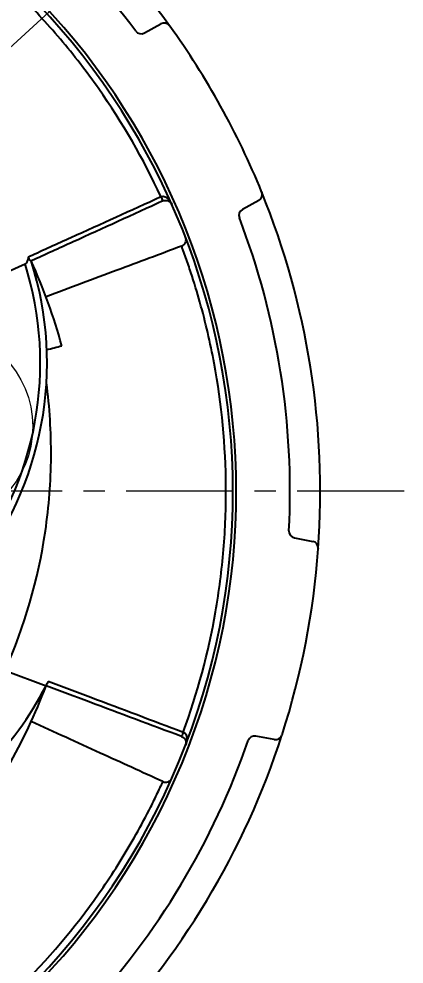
# Model space of a CAD drawing. Header units: millimetres. Extents: x 2517 to 4431, y 863 to 2540.
# Drawn here: x 3373.54 to 3384.98, y 1031.19 to 1059.27 of the extents above; entities that cross this region are included whole.
import ezdxf

# ---------------------------------------------------------------- set-up
doc = ezdxf.new("R2010")
doc.units = ezdxf.units.MM
doc.linetypes.add('CENTER', pattern=[50.8, 31.75, -6.35, 6.35, -6.35])
for name, color, linetype, lineweight in [('中心线', 1, 'CENTER', 9), ('实线', 7, 'Continuous', 25), ('尺寸标注', 2, 'Continuous', 9)]:
    doc.layers.add(name, color=color, linetype=linetype, lineweight=lineweight)
doc.styles.add('st', font='txt.shx')
doc.dimstyles.new('st', dxfattribs={"dimscale": 0.5, "dimtxt": 2.5, "dimasz": 2.5, "dimexe": 1.25, "dimexo": 0, "dimtad": 1, "dimtoh": 1, "dimdsep": 46, "dimtxsty": 'st', "dimcen": 0, "dimclrd": 256, "dimclre": 256, "dimclrt": 3, "dimadec": 3, "dimazin": 2, "dimtfac": 1, "dimtmove": 0, "dimatfit": 1, "dimfxl": 0, "dimlwd": -1, "dimlwe": -1, "dimarcsym": 0})

# ---------------------------------------------------------------- blocks, each defined once
blk = doc.blocks.new('*D357')
at = {"layer": 'Defpoints', "color": 0, "ltscale": 0.1, "transparency": 16777216}
for p in [(3368.84, 1054.359), (3348.937, 1036.114)]:
    blk.add_point(p, dxfattribs=at)
at = {"layer": '尺寸标注', "ltscale": 0.1, "transparency": 16777216}
for p, q in [((3369.762, 1055.203), (3378.157, 1062.899)), ((3378.157, 1062.899), (3381.803, 1062.899)), ((3348.937, 1036.114), (3368.84, 1054.359)), ((3348.016, 1035.27), (3347.094, 1034.425))]:
    blk.add_line(p, q, dxfattribs=at)
for points in [[(3369.621, 1055.357), (3369.903, 1055.05), (3368.84, 1054.359)], [(3347.875, 1035.423), (3348.156, 1035.116), (3348.937, 1036.114)]]:
    blk.add_solid(points, dxfattribs=at)
at = {"layer": '尺寸标注', "color": 3, "ltscale": 0.1, "transparency": 16777216, "insert": (3380.136, 1063.836), "char_height": 1.25, "attachment_point": 5, "style": 'st'}
blk.add_mtext('∅27', dxfattribs=at)
blk = doc.blocks.new('*D376')
at = {"layer": 'Defpoints', "color": 0, "ltscale": 0.1, "transparency": 16777216}
for p in [(3358.889, 1045.236), (3369.565, 1024.189)]:
    blk.add_point(p, dxfattribs=at)
at = {"layer": '尺寸标注', "ltscale": 0.1, "transparency": 16777216}
for p, q in [((3358.889, 1045.236), (3369.565, 1024.189)), ((3370.13, 1023.074), (3371.757, 1019.867)), ((3371.757, 1019.867), (3377.069, 1019.867))]:
    blk.add_line(p, q, dxfattribs=at)
blk.add_solid([(3370.316, 1023.169), (3369.944, 1022.98), (3369.565, 1024.189)], dxfattribs=at)
at = {"layer": '尺寸标注', "color": 3, "ltscale": 0.1, "transparency": 16777216, "insert": (3374.569, 1020.805), "char_height": 1.25, "attachment_point": 5, "style": 'st'}
blk.add_mtext('R23.6', dxfattribs=at)

msp = doc.modelspace()

# ---------------------------------------------------------------- linework, layer by layer
at = {"layer": '中心线', "ltscale": 0.1}
msp.add_line((3384.9778, 1045.2364), (3326.5746, 1045.2364), dxfattribs=at)
at = {"layer": '实线'}
for p, q in [((3377.2666, 1058.8535), (3377.7534, 1059.1233)), ((3380.6622, 1053.8756), (3380.1755, 1053.6057)), ((3372.9032, 1051.6231), (3373.7198, 1051.9953)), ((3381.7199, 1043.8546), (3382.2662, 1043.7484)), ((3373.1262, 1039.9132), (3374.3438, 1039.458)), ((3381.1214, 1037.8586), (3380.575, 1037.9648))]:
    msp.add_line(p, q, dxfattribs=at)
at = {"layer": '实线', "flags": 128}
for points in [[(3378.3706, 1052.5204), (3378.3706, 1052.5204)], [(3377.8151, 1036.6112), (3377.8151, 1036.6112)]]:
    msp.add_lwpolyline(points, dxfattribs=at)
at = {"layer": '实线'}
for centre, radius, start, end in [((3358.8888, 1045.2364), 21.1, 71.98834, 66.01166), ((3358.8888, 1045.2364), 21, 71.98834, 66.01166), ((3358.8888, 1045.2364), 23.6, 35.87237, 62.12763), ((3358.8888, 1045.2364), 22.7, 37.03269, 60.96731), ((3377.8503, 1058.9484), 0.2, 35.87237, 119), ((3358.8888, 1045.2364), 23.6, 22.15701, 35.84299), ((3377.1696, 1059.0284), 0.2, 217.03269, 299), ((3392.6924, 1060.7467), 16.3933, 204.34106, 204.83442), ((3389.5704, 1059.3044), 12.954, 204.22006, 204.84442), ((3380.5653, 1054.0505), 0.2, 299, 22.12763), ((3358.8888, 1045.2364), 23.6, 355.87237, 22.12763), ((3380.2724, 1053.4308), 0.2, 119, 200.96731), ((3358.8888, 1045.2364), 22.7, 357.03269, 20.96731), ((3378.3006, 1052.7077), 0.2, 290.5, 21.05093), ((3364.3736, 1049.0476), 9.8, 321.85641, 17.5048), ((3364.3736, 1049.0476), 10, 321.16078, 17.64538), ((3358.8888, 1045.2364), 16.5, 15.19016, 24.5), ((3381.7581, 1044.0509), 0.2, 177.03269, 259), ((3358.8888, 1045.2364), 23.6, 342.15701, 355.84299), ((3382.2281, 1043.5521), 0.2, 355.87237, 79), ((3365.4621, 1044.0529), 10, 297.33977, 332.64538), ((3358.8888, 1045.2364), 16.5, 330.19016, 339.5), ((3358.8888, 1045.2364), 23.6, 315.87237, 342.12763), ((3393.5238, 1032.3885), 16.1423, 159.33696, 159.838), ((3390.4703, 1033.5117), 12.8885, 159.21868, 159.8462), ((3380.5369, 1037.7685), 0.2, 79, 160.96731), ((3381.1595, 1038.055), 0.2, 259, 342.12763), ((3358.8888, 1045.2364), 22.7, 317.03269, 340.96731), ((3377.898, 1036.7932), 0.2, 245.5, 336.05093)]:
    msp.add_arc(centre, radius, start, end, dxfattribs=at)
for points, knots in [([(3377.7567, 1053.9901), (3377.2406, 1055.1025), (3376.6228, 1056.1759), (3375.5507, 1057.7016), (3375.1692, 1058.1957), (3374.3691, 1059.1414), (3373.9493, 1059.5948), (3372.6333, 1060.8953), (3371.6809, 1061.6828), (3370.1472, 1062.7352), (3369.6183, 1063.0643), (3368.8099, 1063.5186), (3368.5375, 1063.6637), (3368.1248, 1063.872), (3367.9866, 1063.9399), (3367.7785, 1064.0392), (3367.709, 1064.0719), (3367.6219, 1064.1123), (3367.6041, 1064.1206), (3367.5727, 1064.1351), (3367.5589, 1064.1414), (3367.5256, 1064.1567), (3367.5138, 1064.1623), (3367.514, 1064.1627)], [0, 0, 0, 0, 0.25, 0.25, 0.375, 0.375, 0.5, 0.5, 0.75, 0.75, 0.875, 0.875, 0.9375, 0.9375, 0.96875, 0.96875, 0.984375, 0.984375, 0.9882813, 0.9882813, 0.9921875, 0.9921875, 1, 1, 1, 1]), ([(3373.8245, 1052.207), (3373.8352, 1052.2119), (3373.8459, 1052.2167), (3373.8565, 1052.2215), (3374.266, 1052.4071), (3374.6755, 1052.5927), (3375.0849, 1052.7783), (3375.9755, 1053.182), (3376.8659, 1053.5859), (3377.7563, 1053.99)], [-0.0000351814, -0.0000351814, -0.0000351814, -0.0000351814, 0, 0, 0, 0.0013486886, 0.0013486886, 0.0013486886, 0.0042820691, 0.0042820691, 0.0042820691, 0.0042820691]), ([(3377.7567, 1053.9901), (3377.7793, 1054.0003), (3377.8037, 1054.0022), (3377.8458, 1053.9975), (3377.8647, 1053.9913), (3377.9161, 1053.9683), (3377.9442, 1053.9467), (3378.0182, 1053.8764), (3378.0541, 1053.8209), (3378.0808, 1053.7608)], [0, 0, 0, 0, 0.125, 0.125, 0.25, 0.25, 0.5, 0.5, 1, 1, 1, 1]), ([(3377.8153, 1053.8617), (3377.8379, 1053.872), (3377.8608, 1053.8771), (3377.8991, 1053.8805), (3377.9158, 1053.8794), (3377.9598, 1053.8721), (3377.9825, 1053.8623), (3378.0403, 1053.8272), (3378.0651, 1053.7962), (3378.0808, 1053.7608)], [0, 0, 0, 0, 0.125, 0.125, 0.25, 0.25, 0.5, 0.5, 1, 1, 1, 1]), ([(3377.8151, 1053.8616), (3376.9254, 1053.4561), (3376.0356, 1053.0507), (3375.1459, 1052.6452), (3374.7317, 1052.4564), (3374.3174, 1052.2676), (3373.9031, 1052.0788), (3373.9026, 1052.0786), (3373.9021, 1052.0783), (3373.9016, 1052.0781)], [0, 0, 0, 0, 0.0029332693, 0.0029332693, 0.0029332693, 0.0042990612, 0.0042990612, 0.0042990612, 0.00430078, 0.00430078, 0.00430078, 0.00430078]), ([(3378.3706, 1052.5204), (3377.7309, 1052.2812), (3377.0912, 1052.042), (3376.4515, 1051.8028), (3375.7489, 1051.5401), (3375.0464, 1051.2775), (3374.3438, 1051.0148)], [0.0002009624, 0.0002009624, 0.0002009624, 0.0002009624, 0.0022498948, 0.0022498948, 0.0022498948, 0.0045000334, 0.0045000334, 0.0045000334, 0.0045000334]), ([(3378.4203, 1038.0846), (3378.8418, 1039.2361), (3379.164, 1040.4319), (3379.4848, 1042.2689), (3379.5644, 1042.888), (3379.6673, 1044.1225), (3379.6911, 1044.74), (3379.6802, 1046.59), (3379.5636, 1047.8204), (3379.2232, 1049.649), (3379.0819, 1050.2557), (3378.8315, 1051.1485), (3378.7416, 1051.4438), (3378.5971, 1051.8829), (3378.5473, 1052.0286), (3378.4704, 1052.246), (3378.4443, 1052.3183), (3378.4113, 1052.4084), (3378.4045, 1052.4269), (3378.3926, 1052.4593), (3378.3873, 1052.4736), (3378.3746, 1052.5079), (3378.3702, 1052.5202), (3378.3706, 1052.5204)], [0, 0, 0, 0, 0.25, 0.25, 0.375, 0.375, 0.5, 0.5, 0.75, 0.75, 0.875, 0.875, 0.9375, 0.9375, 0.96875, 0.96875, 0.984375, 0.984375, 0.9882812, 0.9882812, 0.9921875, 0.9921875, 1, 1, 1, 1]), ([(3373.7461, 1052.0073), (3373.7775, 1052.0319), (3373.7954, 1052.0665), (3373.8185, 1052.136), (3373.8234, 1052.1716), (3373.8245, 1052.207)], [0, 0, 0, 0, 0.5, 0.5, 1, 1, 1, 1]), ([(3373.8245, 1052.207), (3373.8242, 1052.1976), (3373.8246, 1052.1875), (3373.8262, 1052.1774), (3373.8277, 1052.1671), (3373.8306, 1052.1565), (3373.8347, 1052.1468), (3373.8382, 1052.1384), (3373.8427, 1052.1304), (3373.8475, 1052.1233), (3373.8524, 1052.1163), (3373.8577, 1052.11), (3373.8629, 1052.1046), (3373.8691, 1052.0982), (3373.8752, 1052.0929), (3373.8806, 1052.0888), (3373.8866, 1052.0842), (3373.8919, 1052.0809), (3373.8957, 1052.0793), (3373.8985, 1052.078), (3373.9005, 1052.0776), (3373.9016, 1052.0781)], [0, 0, 0, 0, 0.00003153546, 0.00003153546, 0.00003153546, 0.0000634522, 0.0000634522, 0.0000634522, 0.00009101082, 0.00009101082, 0.00009101082, 0.00011843127, 0.00011843127, 0.00011843127, 0.00015077474, 0.00015077474, 0.00015077474, 0.00018730735, 0.00018730735, 0.00018730735, 0.00021398778, 0.00021398778, 0.00021398778, 0.00021398778]), ([(3373.1262, 1039.9132), (3373.7024, 1041.2136), (3374.1117, 1042.6077), (3374.3779, 1044.4224), (3374.4189, 1044.7898), (3374.4752, 1045.5254), (3374.4905, 1045.8934), (3374.4983, 1046.9969), (3374.4525, 1047.7315), (3374.3563, 1048.4603)], [0, 0, 0, 0, 0.5, 0.5, 0.625, 0.625, 0.75, 0.75, 1, 1, 1, 1]), ([(3374.4118, 1039.5918), (3374.8326, 1039.4335), (3375.2533, 1039.2752), (3375.6741, 1039.1169), (3376.5893, 1038.7727), (3377.5046, 1038.4286), (3378.4199, 1038.0847)], [0, 0, 0, 0, 0.0013486886, 0.0013486886, 0.0013486886, 0.0042820691, 0.0042820691, 0.0042820691, 0.0042820691]), ([(3378.3706, 1037.9524), (3377.4548, 1038.2948), (3376.539, 1038.6372), (3375.6231, 1038.9797), (3375.1967, 1039.1391), (3374.7703, 1039.2985), (3374.3438, 1039.458)], [0, 0, 0, 0, 0.0029332693, 0.0029332693, 0.0029332693, 0.0042990612, 0.0042990612, 0.0042990612, 0.0042990612]), ([(3377.8151, 1036.6112), (3377.1936, 1036.8944), (3376.5721, 1037.1776), (3375.9506, 1037.4608), (3375.2681, 1037.7719), (3374.5856, 1038.0829), (3373.9031, 1038.3939)], [0.0002009624, 0.0002009624, 0.0002009624, 0.0002009624, 0.0022498948, 0.0022498948, 0.0022498948, 0.0045000334, 0.0045000334, 0.0045000334, 0.0045000334]), ([(3378.3709, 1037.9523), (3378.3941, 1037.9436), (3378.4139, 1037.931), (3378.4435, 1037.9063), (3378.4544, 1037.8938), (3378.4804, 1037.8575), (3378.4895, 1037.8345), (3378.5056, 1037.7688), (3378.5012, 1037.7294), (3378.4872, 1037.6932)], [0, 0, 0, 0, 0.125, 0.125, 0.25, 0.25, 0.5, 0.5, 1, 1, 1, 1]), ([(3378.4203, 1038.0846), (3378.4434, 1038.0757), (3378.462, 1038.0599), (3378.4884, 1038.0268), (3378.4974, 1038.009), (3378.5175, 1037.9564), (3378.5222, 1037.9213), (3378.5247, 1037.8192), (3378.5109, 1037.7546), (3378.4872, 1037.6932)], [0, 0, 0, 0, 0.125, 0.125, 0.25, 0.25, 0.5, 0.5, 1, 1, 1, 1]), ([(3367.6425, 1026.3684), (3368.7549, 1026.8846), (3369.8283, 1027.5024), (3371.354, 1028.5745), (3371.848, 1028.9559), (3372.7938, 1029.7561), (3373.2472, 1030.1759), (3374.5477, 1031.4918), (3375.3352, 1032.4443), (3376.3876, 1033.9779), (3376.7167, 1034.5068), (3377.1709, 1035.3153), (3377.3161, 1035.5876), (3377.5244, 1036.0003), (3377.5923, 1036.1385), (3377.6916, 1036.3467), (3377.7243, 1036.4162), (3377.7647, 1036.5032), (3377.7729, 1036.5211), (3377.7874, 1036.5525), (3377.7938, 1036.5663), (3377.8091, 1036.5996), (3377.8147, 1036.6113), (3377.8151, 1036.6112)], [0, 0, 0, 0, 0.25, 0.25, 0.375, 0.375, 0.5, 0.5, 0.75, 0.75, 0.875, 0.875, 0.9375, 0.9375, 0.96875, 0.96875, 0.984375, 0.984375, 0.9882813, 0.9882813, 0.9921875, 0.9921875, 1, 1, 1, 1])]:
    msp.add_open_spline(points, degree=3, knots=knots, dxfattribs=at)
for points in [[(3378.0124, 1059.0655), (3378.0148, 1059.0623), (3378.0171, 1059.059), (3378.0195, 1059.0557)], [(3377.7563, 1053.99), (3377.7565, 1053.99), (3377.7566, 1053.9901), (3377.7567, 1053.9901)], [(3380.746, 1054.137), (3380.7475, 1054.1333), (3380.749, 1054.1295), (3380.7505, 1054.1258)], [(3377.8153, 1053.8617), (3377.8152, 1053.8617), (3377.8152, 1053.8616), (3377.8151, 1053.8616)], [(3373.7198, 1051.9953), (3373.7286, 1051.9993), (3373.7374, 1052.0033), (3373.7461, 1052.0073)], [(3374.3657, 1049.445), (3374.5145, 1049.4833), (3374.6634, 1049.5216), (3374.8123, 1049.5598)], [(3382.4275, 1043.5377), (3382.4273, 1043.5337), (3382.427, 1043.5296), (3382.4267, 1043.5256)], [(3374.3438, 1039.458), (3374.3668, 1039.5024), (3374.3895, 1039.547), (3374.4118, 1039.5918)], [(3378.3709, 1037.9523), (3378.3708, 1037.9523), (3378.3707, 1037.9524), (3378.3706, 1037.9524)], [(3378.4199, 1038.0847), (3378.42, 1038.0847), (3378.4201, 1038.0846), (3378.4203, 1038.0846)], [(3381.3536, 1038.0051), (3381.3524, 1038.0013), (3381.3511, 1037.9974), (3381.3499, 1037.9936)]]:
    msp.add_open_spline(points, degree=3, dxfattribs=at)
at = {"layer": '尺寸标注', "ltscale": 0.1}
msp.add_circle((3371.0373, 1047.1605), 2.9124, dxfattribs=at)

# ---------------------------------------------------------------- dimensions: what is measured, and where the dimension line sits
dim = msp.add_diameter_dim_2p(p1=(3348.9371, 1036.1142), p2=(3368.8404, 1054.3586), dimstyle='st', dxfattribs=at)
dim.commit()
dim.dimension.update_dxf_attribs({"geometry": '*D357', "text_midpoint": (3380.1364, 1062.8989), "dimtype": 163})
dim = msp.add_radius_dim(center=(3358.8888, 1045.2364), mpoint=(3369.5645, 1024.1891), dimstyle='st', override={"dimtol": 0, "dimlim": 0, "dimtp": 0, "dimtm": 0, "dimtfac": 1, "dimtdec": 1, "dimtolj": 0, "dimtzin": 8}, dxfattribs=at)
dim.commit()
dim.dimension.update_dxf_attribs({"geometry": '*D376', "text_midpoint": (3374.5691, 1019.8674), "dimtype": 164})

doc.saveas('drawing.dxf')
